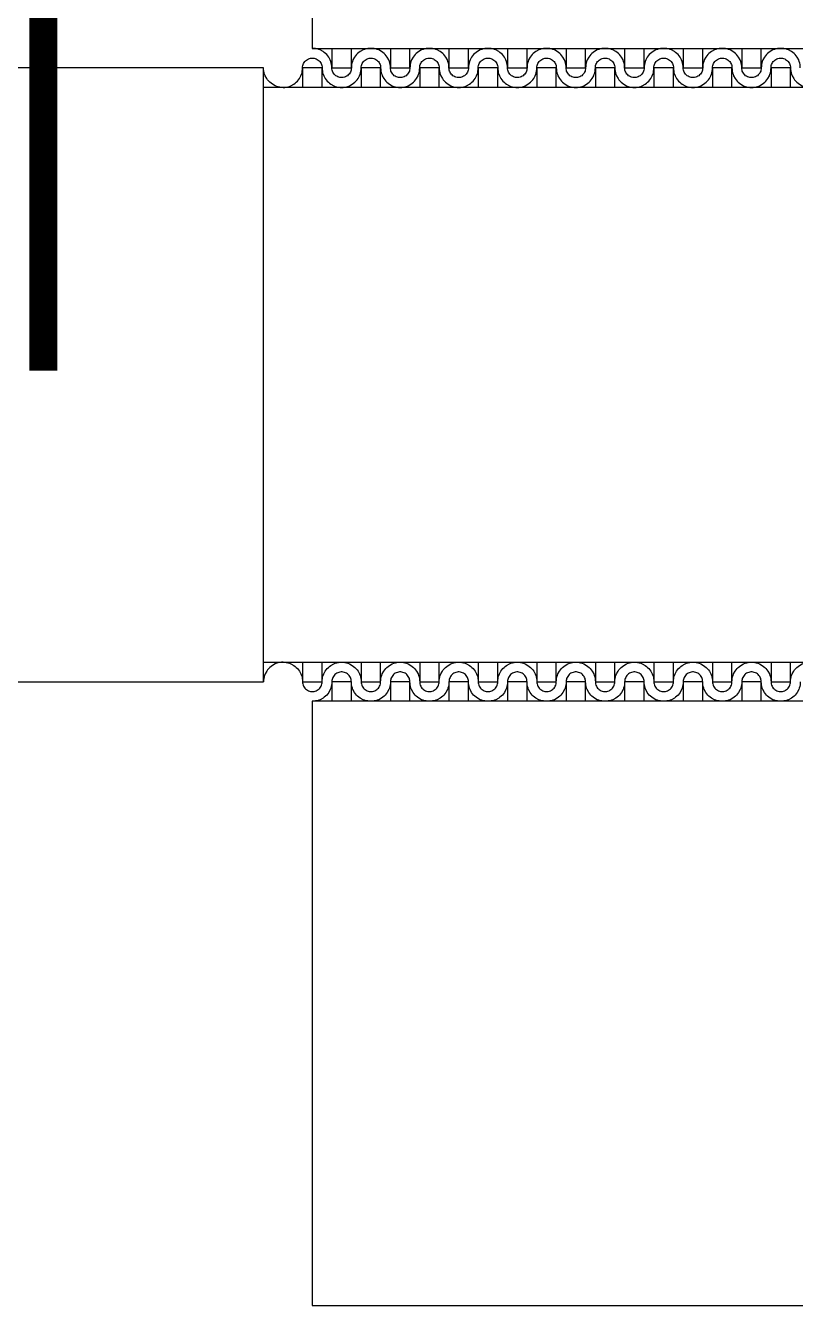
# Model space of a CAD drawing. Extents: x 190.8 to 267.1, y 124 to 174.8.
# Drawn here: x 236.391 to 239.152, y 150.446 to 155.032 of the extents above; entities that cross this region are included whole.
import ezdxf

# ---------------------------------------------------------------- set-up
doc = ezdxf.new("R2010")
doc.units = 0
doc.header["$MEASUREMENT"] = 0

msp = doc.modelspace()

# ---------------------------------------------------------------- linework, layer by layer
at = {"const_width": 0.1}
msp.add_lwpolyline([(236.4546, 153.7957), (236.4546, 157.2425), (253.5887, 157.2425), (255.4476, 154.2757), (256.8946, 154.2757)], dxfattribs=at)
for points in [[(237.4196, 152.6106), (237.4196, 150.4456), (252.4196, 150.4456), (253.8409, 151.8479), (253.8409, 155.7133), (252.4196, 157.1156), (237.4196, 157.1156), (237.4196, 154.9506), (240.1846, 154.9506), (240.1846, 152.6106)], [(235.7446, 152.6806), (237.2446, 152.6806), (237.2446, 154.8806), (235.7446, 154.8806)]]:
    msp.add_lwpolyline(points, close=True)
for points in [[(237.4896, 154.8806), (237.4894, 154.8863), (237.4886, 154.8921), (237.4876, 154.8978), (237.4859, 154.9033), (237.4839, 154.9088), (237.4784, 154.9188), (237.4749, 154.9236), (237.4711, 154.9281), (237.4671, 154.9321), (237.4626, 154.9358), (237.4579, 154.9393), (237.4479, 154.9448), (237.4424, 154.9468), (237.4369, 154.9486), (237.4311, 154.9496), (237.4254, 154.9503), (237.4196, 154.9506)], [(237.4896, 154.9506), (237.4896, 154.8806), (237.5596, 154.8806), (237.5596, 154.9506)], [(237.6296, 154.9506), (237.6239, 154.9503), (237.6181, 154.9496), (237.6124, 154.9486), (237.6069, 154.9468), (237.6014, 154.9448), (237.5914, 154.9393), (237.5866, 154.9358), (237.5821, 154.9321), (237.5781, 154.9281), (237.5744, 154.9236), (237.5709, 154.9188), (237.5654, 154.9088), (237.5634, 154.9033), (237.5616, 154.8978), (237.5606, 154.8921), (237.5599, 154.8863), (237.5596, 154.8806)], [(237.6996, 154.8806), (237.6994, 154.8863), (237.6986, 154.8921), (237.6976, 154.8978), (237.6959, 154.9033), (237.6939, 154.9088), (237.6884, 154.9188), (237.6849, 154.9236), (237.6811, 154.9281), (237.6771, 154.9321), (237.6726, 154.9358), (237.6679, 154.9393), (237.6579, 154.9448), (237.6524, 154.9468), (237.6469, 154.9486), (237.6411, 154.9496), (237.6354, 154.9503), (237.6296, 154.9506)], [(237.6996, 154.9506), (237.6996, 154.8806), (237.7696, 154.8806), (237.7696, 154.9506)], [(237.8396, 154.9506), (237.8339, 154.9503), (237.8281, 154.9496), (237.8224, 154.9486), (237.8169, 154.9468), (237.8114, 154.9448), (237.8014, 154.9393), (237.7966, 154.9358), (237.7921, 154.9321), (237.7881, 154.9281), (237.7844, 154.9236), (237.7809, 154.9188), (237.7754, 154.9088), (237.7734, 154.9033), (237.7716, 154.8978), (237.7706, 154.8921), (237.7699, 154.8863), (237.7696, 154.8806)], [(237.9096, 154.8806), (237.9094, 154.8863), (237.9086, 154.8921), (237.9076, 154.8978), (237.9059, 154.9033), (237.9039, 154.9088), (237.8984, 154.9188), (237.8949, 154.9236), (237.8911, 154.9281), (237.8871, 154.9321), (237.8826, 154.9358), (237.8779, 154.9393), (237.8679, 154.9448), (237.8624, 154.9468), (237.8569, 154.9486), (237.8511, 154.9496), (237.8454, 154.9503), (237.8396, 154.9506)], [(237.9096, 154.9506), (237.9096, 154.8806), (237.9796, 154.8806), (237.9796, 154.9506)], [(238.0496, 154.9506), (238.0439, 154.9503), (238.0381, 154.9496), (238.0324, 154.9486), (238.0269, 154.9468), (238.0214, 154.9448), (238.0114, 154.9393), (238.0066, 154.9358), (238.0021, 154.9321), (237.9981, 154.9281), (237.9944, 154.9236), (237.9909, 154.9188), (237.9854, 154.9088), (237.9834, 154.9033), (237.9816, 154.8978), (237.9806, 154.8921), (237.9799, 154.8863), (237.9796, 154.8806)], [(238.1196, 154.8806), (238.1194, 154.8863), (238.1186, 154.8921), (238.1176, 154.8978), (238.1159, 154.9033), (238.1139, 154.9088), (238.1084, 154.9188), (238.1049, 154.9236), (238.1011, 154.9281), (238.0971, 154.9321), (238.0926, 154.9358), (238.0879, 154.9393), (238.0779, 154.9448), (238.0724, 154.9468), (238.0669, 154.9486), (238.0611, 154.9496), (238.0554, 154.9503), (238.0496, 154.9506)], [(238.1196, 154.9506), (238.1196, 154.8806), (238.1896, 154.8806), (238.1896, 154.9506)], [(238.2596, 154.9506), (238.2539, 154.9503), (238.2481, 154.9496), (238.2424, 154.9486), (238.2369, 154.9468), (238.2314, 154.9448), (238.2214, 154.9393), (238.2166, 154.9358), (238.2121, 154.9321), (238.2081, 154.9281), (238.2044, 154.9236), (238.2009, 154.9188), (238.1954, 154.9088), (238.1934, 154.9033), (238.1916, 154.8978), (238.1906, 154.8921), (238.1899, 154.8863), (238.1896, 154.8806)], [(238.3296, 154.8806), (238.3294, 154.8863), (238.3286, 154.8921), (238.3276, 154.8978), (238.3259, 154.9033), (238.3239, 154.9088), (238.3184, 154.9188), (238.3149, 154.9236), (238.3111, 154.9281), (238.3071, 154.9321), (238.3026, 154.9358), (238.2979, 154.9393), (238.2879, 154.9448), (238.2824, 154.9468), (238.2769, 154.9486), (238.2711, 154.9496), (238.2654, 154.9503), (238.2596, 154.9506)], [(238.3296, 154.9506), (238.3296, 154.8806), (238.3996, 154.8806), (238.3996, 154.9506)], [(238.4696, 154.9506), (238.4639, 154.9503), (238.4581, 154.9496), (238.4524, 154.9486), (238.4469, 154.9468), (238.4414, 154.9448), (238.4314, 154.9393), (238.4266, 154.9358), (238.4221, 154.9321), (238.4181, 154.9281), (238.4144, 154.9236), (238.4109, 154.9188), (238.4054, 154.9088), (238.4034, 154.9033), (238.4016, 154.8978), (238.4006, 154.8921), (238.3999, 154.8863), (238.3996, 154.8806)], [(238.5396, 154.8806), (238.5394, 154.8863), (238.5386, 154.8921), (238.5376, 154.8978), (238.5359, 154.9033), (238.5339, 154.9088), (238.5284, 154.9188), (238.5249, 154.9236), (238.5211, 154.9281), (238.5171, 154.9321), (238.5126, 154.9358), (238.5079, 154.9393), (238.4979, 154.9448), (238.4924, 154.9468), (238.4869, 154.9486), (238.4811, 154.9496), (238.4754, 154.9503), (238.4696, 154.9506)], [(238.5396, 154.9506), (238.5396, 154.8806), (238.6096, 154.8806), (238.6096, 154.9506)], [(238.6796, 154.9506), (238.6739, 154.9503), (238.6681, 154.9496), (238.6624, 154.9486), (238.6569, 154.9468), (238.6514, 154.9448), (238.6414, 154.9393), (238.6366, 154.9358), (238.6321, 154.9321), (238.6281, 154.9281), (238.6244, 154.9236), (238.6209, 154.9188), (238.6154, 154.9088), (238.6134, 154.9033), (238.6116, 154.8978), (238.6106, 154.8921), (238.6099, 154.8863), (238.6096, 154.8806)], [(238.7496, 154.8806), (238.7494, 154.8863), (238.7486, 154.8921), (238.7476, 154.8978), (238.7459, 154.9033), (238.7439, 154.9088), (238.7384, 154.9188), (238.7349, 154.9236), (238.7311, 154.9281), (238.7271, 154.9321), (238.7226, 154.9358), (238.7179, 154.9393), (238.7079, 154.9448), (238.7024, 154.9468), (238.6969, 154.9486), (238.6911, 154.9496), (238.6854, 154.9503), (238.6796, 154.9506)], [(238.7496, 154.9506), (238.7496, 154.8806), (238.8196, 154.8806), (238.8196, 154.9506)], [(238.8896, 154.9506), (238.8839, 154.9503), (238.8781, 154.9496), (238.8724, 154.9486), (238.8669, 154.9468), (238.8614, 154.9448), (238.8514, 154.9393), (238.8466, 154.9358), (238.8421, 154.9321), (238.8381, 154.9281), (238.8344, 154.9236), (238.8309, 154.9188), (238.8254, 154.9088), (238.8234, 154.9033), (238.8216, 154.8978), (238.8206, 154.8921), (238.8199, 154.8863), (238.8196, 154.8806)], [(238.9596, 154.8806), (238.9594, 154.8863), (238.9586, 154.8921), (238.9576, 154.8978), (238.9559, 154.9033), (238.9539, 154.9088), (238.9484, 154.9188), (238.9449, 154.9236), (238.9411, 154.9281), (238.9371, 154.9321), (238.9326, 154.9358), (238.9279, 154.9393), (238.9179, 154.9448), (238.9124, 154.9468), (238.9069, 154.9486), (238.9011, 154.9496), (238.8954, 154.9503), (238.8896, 154.9506)], [(238.9596, 154.9506), (238.9596, 154.8806), (239.0296, 154.8806), (239.0296, 154.9506)], [(239.0996, 154.9506), (239.0939, 154.9503), (239.0881, 154.9496), (239.0824, 154.9486), (239.0769, 154.9468), (239.0714, 154.9448), (239.0614, 154.9393), (239.0566, 154.9358), (239.0521, 154.9321), (239.0481, 154.9281), (239.0444, 154.9236), (239.0409, 154.9188), (239.0354, 154.9088), (239.0334, 154.9033), (239.0316, 154.8978), (239.0306, 154.8921), (239.0299, 154.8863), (239.0296, 154.8806)], [(239.1696, 154.8806), (239.1694, 154.8863), (239.1686, 154.8921), (239.1676, 154.8978), (239.1659, 154.9033), (239.1639, 154.9088), (239.1584, 154.9188), (239.1549, 154.9236), (239.1511, 154.9281), (239.1471, 154.9321), (239.1426, 154.9358), (239.1379, 154.9393), (239.1279, 154.9448), (239.1224, 154.9468), (239.1169, 154.9486), (239.1111, 154.9496), (239.1054, 154.9503), (239.0996, 154.9506)], [(237.3846, 154.8806), (237.3849, 154.8846), (237.3856, 154.8886), (237.3866, 154.8926), (237.3884, 154.8963), (237.3904, 154.8998), (237.3929, 154.9031), (237.3956, 154.9061), (237.3986, 154.9086), (237.4021, 154.9108), (237.4059, 154.9128), (237.4096, 154.9141), (237.4136, 154.9151), (237.4176, 154.9156), (237.4216, 154.9156), (237.4256, 154.9151), (237.4296, 154.9141), (237.4336, 154.9128), (237.4371, 154.9108), (237.4406, 154.9086), (237.4436, 154.9061), (237.4464, 154.9031), (237.4489, 154.8998), (237.4509, 154.8963), (237.4526, 154.8926), (237.4536, 154.8886), (237.4544, 154.8846), (237.4546, 154.8806)], [(237.5946, 154.8806), (237.5949, 154.8846), (237.5956, 154.8886), (237.5966, 154.8926), (237.5984, 154.8963), (237.6004, 154.8998), (237.6029, 154.9031), (237.6056, 154.9061), (237.6086, 154.9086), (237.6121, 154.9108), (237.6159, 154.9128), (237.6196, 154.9141), (237.6236, 154.9151), (237.6276, 154.9156), (237.6316, 154.9156), (237.6356, 154.9151), (237.6396, 154.9141), (237.6436, 154.9128), (237.6471, 154.9108), (237.6506, 154.9086), (237.6536, 154.9061), (237.6564, 154.9031), (237.6589, 154.8998), (237.6609, 154.8963), (237.6626, 154.8926), (237.6636, 154.8886), (237.6644, 154.8846), (237.6646, 154.8806)], [(237.8046, 154.8806), (237.8049, 154.8846), (237.8056, 154.8886), (237.8066, 154.8926), (237.8084, 154.8963), (237.8104, 154.8998), (237.8129, 154.9031), (237.8156, 154.9061), (237.8186, 154.9086), (237.8221, 154.9108), (237.8259, 154.9128), (237.8296, 154.9141), (237.8336, 154.9151), (237.8376, 154.9156), (237.8416, 154.9156), (237.8456, 154.9151), (237.8496, 154.9141), (237.8536, 154.9128), (237.8571, 154.9108), (237.8606, 154.9086), (237.8636, 154.9061), (237.8664, 154.9031), (237.8689, 154.8998), (237.8709, 154.8963), (237.8726, 154.8926), (237.8736, 154.8886), (237.8744, 154.8846), (237.8746, 154.8806)], [(238.0146, 154.8806), (238.0149, 154.8846), (238.0156, 154.8886), (238.0166, 154.8926), (238.0184, 154.8963), (238.0204, 154.8998), (238.0229, 154.9031), (238.0256, 154.9061), (238.0286, 154.9086), (238.0321, 154.9108), (238.0359, 154.9128), (238.0396, 154.9141), (238.0436, 154.9151), (238.0476, 154.9156), (238.0516, 154.9156), (238.0556, 154.9151), (238.0596, 154.9141), (238.0636, 154.9128), (238.0671, 154.9108), (238.0706, 154.9086), (238.0736, 154.9061), (238.0764, 154.9031), (238.0789, 154.8998), (238.0809, 154.8963), (238.0826, 154.8926), (238.0836, 154.8886), (238.0844, 154.8846), (238.0846, 154.8806)], [(238.2246, 154.8806), (238.2249, 154.8846), (238.2256, 154.8886), (238.2266, 154.8926), (238.2284, 154.8963), (238.2304, 154.8998), (238.2329, 154.9031), (238.2356, 154.9061), (238.2386, 154.9086), (238.2421, 154.9108), (238.2459, 154.9128), (238.2496, 154.9141), (238.2536, 154.9151), (238.2576, 154.9156), (238.2616, 154.9156), (238.2656, 154.9151), (238.2696, 154.9141), (238.2736, 154.9128), (238.2771, 154.9108), (238.2806, 154.9086), (238.2836, 154.9061), (238.2864, 154.9031), (238.2889, 154.8998), (238.2909, 154.8963), (238.2926, 154.8926), (238.2936, 154.8886), (238.2944, 154.8846), (238.2946, 154.8806)], [(238.4346, 154.8806), (238.4349, 154.8846), (238.4356, 154.8886), (238.4366, 154.8926), (238.4384, 154.8963), (238.4404, 154.8998), (238.4429, 154.9031), (238.4456, 154.9061), (238.4486, 154.9086), (238.4521, 154.9108), (238.4559, 154.9128), (238.4596, 154.9141), (238.4636, 154.9151), (238.4676, 154.9156), (238.4716, 154.9156), (238.4756, 154.9151), (238.4796, 154.9141), (238.4836, 154.9128), (238.4871, 154.9108), (238.4906, 154.9086), (238.4936, 154.9061), (238.4964, 154.9031), (238.4989, 154.8998), (238.5009, 154.8963), (238.5026, 154.8926), (238.5036, 154.8886), (238.5044, 154.8846), (238.5046, 154.8806)], [(238.6446, 154.8806), (238.6449, 154.8846), (238.6456, 154.8886), (238.6466, 154.8926), (238.6484, 154.8963), (238.6504, 154.8998), (238.6529, 154.9031), (238.6556, 154.9061), (238.6586, 154.9086), (238.6621, 154.9108), (238.6659, 154.9128), (238.6696, 154.9141), (238.6736, 154.9151), (238.6776, 154.9156), (238.6816, 154.9156), (238.6856, 154.9151), (238.6896, 154.9141), (238.6936, 154.9128), (238.6971, 154.9108), (238.7006, 154.9086), (238.7036, 154.9061), (238.7064, 154.9031), (238.7089, 154.8998), (238.7109, 154.8963), (238.7126, 154.8926), (238.7136, 154.8886), (238.7144, 154.8846), (238.7146, 154.8806)], [(238.8546, 154.8806), (238.8549, 154.8846), (238.8556, 154.8886), (238.8566, 154.8926), (238.8584, 154.8963), (238.8604, 154.8998), (238.8629, 154.9031), (238.8656, 154.9061), (238.8686, 154.9086), (238.8721, 154.9108), (238.8759, 154.9128), (238.8796, 154.9141), (238.8836, 154.9151), (238.8876, 154.9156), (238.8916, 154.9156), (238.8956, 154.9151), (238.8996, 154.9141), (238.9036, 154.9128), (238.9071, 154.9108), (238.9106, 154.9086), (238.9136, 154.9061), (238.9164, 154.9031), (238.9189, 154.8998), (238.9209, 154.8963), (238.9226, 154.8926), (238.9236, 154.8886), (238.9244, 154.8846), (238.9246, 154.8806)], [(239.0646, 154.8806), (239.0649, 154.8846), (239.0656, 154.8886), (239.0666, 154.8926), (239.0684, 154.8963), (239.0704, 154.8998), (239.0729, 154.9031), (239.0756, 154.9061), (239.0786, 154.9086), (239.0821, 154.9108), (239.0859, 154.9128), (239.0896, 154.9141), (239.0936, 154.9151), (239.0976, 154.9156), (239.1016, 154.9156), (239.1056, 154.9151), (239.1096, 154.9141), (239.1136, 154.9128), (239.1171, 154.9108), (239.1206, 154.9086), (239.1236, 154.9061), (239.1264, 154.9031), (239.1289, 154.8998), (239.1309, 154.8963), (239.1326, 154.8926), (239.1336, 154.8886), (239.1344, 154.8846), (239.1346, 154.8806)], [(237.3146, 154.8106), (237.3089, 154.8108), (237.3031, 154.8116), (237.2974, 154.8126), (237.2919, 154.8143), (237.2864, 154.8163), (237.2764, 154.8218), (237.2716, 154.8253), (237.2671, 154.8291), (237.2631, 154.8331), (237.2594, 154.8376), (237.2559, 154.8423), (237.2504, 154.8523), (237.2484, 154.8578), (237.2466, 154.8633), (237.2456, 154.8691), (237.2449, 154.8748), (237.2446, 154.8806)], [(237.3146, 154.8106), (237.3204, 154.8108), (237.3261, 154.8116), (237.3319, 154.8126), (237.3374, 154.8143), (237.3429, 154.8163), (237.3529, 154.8218), (237.3576, 154.8253), (237.3621, 154.8291), (237.3661, 154.8331), (237.3699, 154.8376), (237.3734, 154.8423), (237.3789, 154.8523), (237.3809, 154.8578), (237.3826, 154.8633), (237.3836, 154.8691), (237.3844, 154.8748), (237.3846, 154.8806)], [(237.4546, 154.8106), (237.4546, 154.8806), (237.3846, 154.8806), (237.3846, 154.8106)], [(237.4546, 154.8806), (237.4549, 154.8748), (237.4556, 154.8691), (237.4566, 154.8633), (237.4584, 154.8578), (237.4604, 154.8523), (237.4659, 154.8423), (237.4694, 154.8376), (237.4731, 154.8331), (237.4771, 154.8291), (237.4816, 154.8253), (237.4864, 154.8218), (237.4964, 154.8163), (237.5019, 154.8143), (237.5074, 154.8126), (237.5131, 154.8116), (237.5189, 154.8108), (237.5246, 154.8106)], [(237.5596, 154.8806), (237.5594, 154.8766), (237.5586, 154.8726), (237.5576, 154.8686), (237.5559, 154.8648), (237.5539, 154.8613), (237.5514, 154.8581), (237.5486, 154.8551), (237.5456, 154.8526), (237.5421, 154.8503), (237.5384, 154.8483), (237.5346, 154.8471), (237.5306, 154.8461), (237.5266, 154.8456), (237.5226, 154.8456), (237.5186, 154.8461), (237.5146, 154.8471), (237.5106, 154.8483), (237.5071, 154.8503), (237.5036, 154.8526), (237.5006, 154.8551), (237.4979, 154.8581), (237.4954, 154.8613), (237.4934, 154.8648), (237.4916, 154.8686), (237.4906, 154.8726), (237.4899, 154.8766), (237.4896, 154.8806)], [(237.5246, 154.8106), (237.5304, 154.8108), (237.5361, 154.8116), (237.5419, 154.8126), (237.5474, 154.8143), (237.5529, 154.8163), (237.5629, 154.8218), (237.5676, 154.8253), (237.5721, 154.8291), (237.5761, 154.8331), (237.5799, 154.8376), (237.5834, 154.8423), (237.5889, 154.8523), (237.5909, 154.8578), (237.5926, 154.8633), (237.5936, 154.8691), (237.5944, 154.8748), (237.5946, 154.8806)], [(237.6646, 154.8106), (237.6646, 154.8806), (237.5946, 154.8806), (237.5946, 154.8106)], [(237.6646, 154.8806), (237.6649, 154.8748), (237.6656, 154.8691), (237.6666, 154.8633), (237.6684, 154.8578), (237.6704, 154.8523), (237.6759, 154.8423), (237.6794, 154.8376), (237.6831, 154.8331), (237.6871, 154.8291), (237.6916, 154.8253), (237.6964, 154.8218), (237.7064, 154.8163), (237.7119, 154.8143), (237.7174, 154.8126), (237.7231, 154.8116), (237.7289, 154.8108), (237.7346, 154.8106)], [(237.7696, 154.8806), (237.7694, 154.8766), (237.7686, 154.8726), (237.7676, 154.8686), (237.7659, 154.8648), (237.7639, 154.8613), (237.7614, 154.8581), (237.7586, 154.8551), (237.7556, 154.8526), (237.7521, 154.8503), (237.7484, 154.8483), (237.7446, 154.8471), (237.7406, 154.8461), (237.7366, 154.8456), (237.7326, 154.8456), (237.7286, 154.8461), (237.7246, 154.8471), (237.7206, 154.8483), (237.7171, 154.8503), (237.7136, 154.8526), (237.7106, 154.8551), (237.7079, 154.8581), (237.7054, 154.8613), (237.7034, 154.8648), (237.7016, 154.8686), (237.7006, 154.8726), (237.6999, 154.8766), (237.6996, 154.8806)], [(237.7346, 154.8106), (237.7404, 154.8108), (237.7461, 154.8116), (237.7519, 154.8126), (237.7574, 154.8143), (237.7629, 154.8163), (237.7729, 154.8218), (237.7776, 154.8253), (237.7821, 154.8291), (237.7861, 154.8331), (237.7899, 154.8376), (237.7934, 154.8423), (237.7989, 154.8523), (237.8009, 154.8578), (237.8026, 154.8633), (237.8036, 154.8691), (237.8044, 154.8748), (237.8046, 154.8806)], [(237.8746, 154.8106), (237.8746, 154.8806), (237.8046, 154.8806), (237.8046, 154.8106)], [(237.8746, 154.8806), (237.8749, 154.8748), (237.8756, 154.8691), (237.8766, 154.8633), (237.8784, 154.8578), (237.8804, 154.8523), (237.8859, 154.8423), (237.8894, 154.8376), (237.8931, 154.8331), (237.8971, 154.8291), (237.9016, 154.8253), (237.9064, 154.8218), (237.9164, 154.8163), (237.9219, 154.8143), (237.9274, 154.8126), (237.9331, 154.8116), (237.9389, 154.8108), (237.9446, 154.8106)], [(237.9796, 154.8806), (237.9794, 154.8766), (237.9786, 154.8726), (237.9776, 154.8686), (237.9759, 154.8648), (237.9739, 154.8613), (237.9714, 154.8581), (237.9686, 154.8551), (237.9656, 154.8526), (237.9621, 154.8503), (237.9584, 154.8483), (237.9546, 154.8471), (237.9506, 154.8461), (237.9466, 154.8456), (237.9426, 154.8456), (237.9386, 154.8461), (237.9346, 154.8471), (237.9306, 154.8483), (237.9271, 154.8503), (237.9236, 154.8526), (237.9206, 154.8551), (237.9179, 154.8581), (237.9154, 154.8613), (237.9134, 154.8648), (237.9116, 154.8686), (237.9106, 154.8726), (237.9099, 154.8766), (237.9096, 154.8806)], [(237.9446, 154.8106), (237.9504, 154.8108), (237.9561, 154.8116), (237.9619, 154.8126), (237.9674, 154.8143), (237.9729, 154.8163), (237.9829, 154.8218), (237.9876, 154.8253), (237.9921, 154.8291), (237.9961, 154.8331), (237.9999, 154.8376), (238.0034, 154.8423), (238.0089, 154.8523), (238.0109, 154.8578), (238.0126, 154.8633), (238.0136, 154.8691), (238.0144, 154.8748), (238.0146, 154.8806)], [(238.0846, 154.8106), (238.0846, 154.8806), (238.0146, 154.8806), (238.0146, 154.8106)], [(238.0846, 154.8806), (238.0849, 154.8748), (238.0856, 154.8691), (238.0866, 154.8633), (238.0884, 154.8578), (238.0904, 154.8523), (238.0959, 154.8423), (238.0994, 154.8376), (238.1031, 154.8331), (238.1071, 154.8291), (238.1116, 154.8253), (238.1164, 154.8218), (238.1264, 154.8163), (238.1319, 154.8143), (238.1374, 154.8126), (238.1431, 154.8116), (238.1489, 154.8108), (238.1546, 154.8106)], [(238.1896, 154.8806), (238.1894, 154.8766), (238.1886, 154.8726), (238.1876, 154.8686), (238.1859, 154.8648), (238.1839, 154.8613), (238.1814, 154.8581), (238.1786, 154.8551), (238.1756, 154.8526), (238.1721, 154.8503), (238.1684, 154.8483), (238.1646, 154.8471), (238.1606, 154.8461), (238.1566, 154.8456), (238.1526, 154.8456), (238.1486, 154.8461), (238.1446, 154.8471), (238.1406, 154.8483), (238.1371, 154.8503), (238.1336, 154.8526), (238.1306, 154.8551), (238.1279, 154.8581), (238.1254, 154.8613), (238.1234, 154.8648), (238.1216, 154.8686), (238.1206, 154.8726), (238.1199, 154.8766), (238.1196, 154.8806)], [(238.1546, 154.8106), (238.1604, 154.8108), (238.1661, 154.8116), (238.1719, 154.8126), (238.1774, 154.8143), (238.1829, 154.8163), (238.1929, 154.8218), (238.1976, 154.8253), (238.2021, 154.8291), (238.2061, 154.8331), (238.2099, 154.8376), (238.2134, 154.8423), (238.2189, 154.8523), (238.2209, 154.8578), (238.2226, 154.8633), (238.2236, 154.8691), (238.2244, 154.8748), (238.2246, 154.8806)], [(238.2946, 154.8106), (238.2946, 154.8806), (238.2246, 154.8806), (238.2246, 154.8106)], [(238.2946, 154.8806), (238.2949, 154.8748), (238.2956, 154.8691), (238.2966, 154.8633), (238.2984, 154.8578), (238.3004, 154.8523), (238.3059, 154.8423), (238.3094, 154.8376), (238.3131, 154.8331), (238.3171, 154.8291), (238.3216, 154.8253), (238.3264, 154.8218), (238.3364, 154.8163), (238.3419, 154.8143), (238.3474, 154.8126), (238.3531, 154.8116), (238.3589, 154.8108), (238.3646, 154.8106)], [(238.3996, 154.8806), (238.3994, 154.8766), (238.3986, 154.8726), (238.3976, 154.8686), (238.3959, 154.8648), (238.3939, 154.8613), (238.3914, 154.8581), (238.3886, 154.8551), (238.3856, 154.8526), (238.3821, 154.8503), (238.3784, 154.8483), (238.3746, 154.8471), (238.3706, 154.8461), (238.3666, 154.8456), (238.3626, 154.8456), (238.3586, 154.8461), (238.3546, 154.8471), (238.3506, 154.8483), (238.3471, 154.8503), (238.3436, 154.8526), (238.3406, 154.8551), (238.3379, 154.8581), (238.3354, 154.8613), (238.3334, 154.8648), (238.3316, 154.8686), (238.3306, 154.8726), (238.3299, 154.8766), (238.3296, 154.8806)], [(238.3646, 154.8106), (238.3704, 154.8108), (238.3761, 154.8116), (238.3819, 154.8126), (238.3874, 154.8143), (238.3929, 154.8163), (238.4029, 154.8218), (238.4076, 154.8253), (238.4121, 154.8291), (238.4161, 154.8331), (238.4199, 154.8376), (238.4234, 154.8423), (238.4289, 154.8523), (238.4309, 154.8578), (238.4326, 154.8633), (238.4336, 154.8691), (238.4344, 154.8748), (238.4346, 154.8806)], [(238.5046, 154.8106), (238.5046, 154.8806), (238.4346, 154.8806), (238.4346, 154.8106)], [(238.5046, 154.8806), (238.5049, 154.8748), (238.5056, 154.8691), (238.5066, 154.8633), (238.5084, 154.8578), (238.5104, 154.8523), (238.5159, 154.8423), (238.5194, 154.8376), (238.5231, 154.8331), (238.5271, 154.8291), (238.5316, 154.8253), (238.5364, 154.8218), (238.5464, 154.8163), (238.5519, 154.8143), (238.5574, 154.8126), (238.5631, 154.8116), (238.5689, 154.8108), (238.5746, 154.8106)], [(238.6096, 154.8806), (238.6094, 154.8766), (238.6086, 154.8726), (238.6076, 154.8686), (238.6059, 154.8648), (238.6039, 154.8613), (238.6014, 154.8581), (238.5986, 154.8551), (238.5956, 154.8526), (238.5921, 154.8503), (238.5884, 154.8483), (238.5846, 154.8471), (238.5806, 154.8461), (238.5766, 154.8456), (238.5726, 154.8456), (238.5686, 154.8461), (238.5646, 154.8471), (238.5606, 154.8483), (238.5571, 154.8503), (238.5536, 154.8526), (238.5506, 154.8551), (238.5479, 154.8581), (238.5454, 154.8613), (238.5434, 154.8648), (238.5416, 154.8686), (238.5406, 154.8726), (238.5399, 154.8766), (238.5396, 154.8806)], [(238.5746, 154.8106), (238.5804, 154.8108), (238.5861, 154.8116), (238.5919, 154.8126), (238.5974, 154.8143), (238.6029, 154.8163), (238.6129, 154.8218), (238.6176, 154.8253), (238.6221, 154.8291), (238.6261, 154.8331), (238.6299, 154.8376), (238.6334, 154.8423), (238.6389, 154.8523), (238.6409, 154.8578), (238.6426, 154.8633), (238.6436, 154.8691), (238.6444, 154.8748), (238.6446, 154.8806)], [(238.7146, 154.8106), (238.7146, 154.8806), (238.6446, 154.8806), (238.6446, 154.8106)], [(238.7146, 154.8806), (238.7149, 154.8748), (238.7156, 154.8691), (238.7166, 154.8633), (238.7184, 154.8578), (238.7204, 154.8523), (238.7259, 154.8423), (238.7294, 154.8376), (238.7331, 154.8331), (238.7371, 154.8291), (238.7416, 154.8253), (238.7464, 154.8218), (238.7564, 154.8163), (238.7619, 154.8143), (238.7674, 154.8126), (238.7731, 154.8116), (238.7789, 154.8108), (238.7846, 154.8106)], [(238.8196, 154.8806), (238.8194, 154.8766), (238.8186, 154.8726), (238.8176, 154.8686), (238.8159, 154.8648), (238.8139, 154.8613), (238.8114, 154.8581), (238.8086, 154.8551), (238.8056, 154.8526), (238.8021, 154.8503), (238.7984, 154.8483), (238.7946, 154.8471), (238.7906, 154.8461), (238.7866, 154.8456), (238.7826, 154.8456), (238.7786, 154.8461), (238.7746, 154.8471), (238.7706, 154.8483), (238.7671, 154.8503), (238.7636, 154.8526), (238.7606, 154.8551), (238.7579, 154.8581), (238.7554, 154.8613), (238.7534, 154.8648), (238.7516, 154.8686), (238.7506, 154.8726), (238.7499, 154.8766), (238.7496, 154.8806)], [(238.7846, 154.8106), (238.7904, 154.8108), (238.7961, 154.8116), (238.8019, 154.8126), (238.8074, 154.8143), (238.8129, 154.8163), (238.8229, 154.8218), (238.8276, 154.8253), (238.8321, 154.8291), (238.8361, 154.8331), (238.8399, 154.8376), (238.8434, 154.8423), (238.8489, 154.8523), (238.8509, 154.8578), (238.8526, 154.8633), (238.8536, 154.8691), (238.8544, 154.8748), (238.8546, 154.8806)], [(238.9246, 154.8106), (238.9246, 154.8806), (238.8546, 154.8806), (238.8546, 154.8106)], [(238.9246, 154.8806), (238.9249, 154.8748), (238.9256, 154.8691), (238.9266, 154.8633), (238.9284, 154.8578), (238.9304, 154.8523), (238.9359, 154.8423), (238.9394, 154.8376), (238.9431, 154.8331), (238.9471, 154.8291), (238.9516, 154.8253), (238.9564, 154.8218), (238.9664, 154.8163), (238.9719, 154.8143), (238.9774, 154.8126), (238.9831, 154.8116), (238.9889, 154.8108), (238.9946, 154.8106)], [(239.0296, 154.8806), (239.0294, 154.8766), (239.0286, 154.8726), (239.0276, 154.8686), (239.0259, 154.8648), (239.0239, 154.8613), (239.0214, 154.8581), (239.0186, 154.8551), (239.0156, 154.8526), (239.0121, 154.8503), (239.0084, 154.8483), (239.0046, 154.8471), (239.0006, 154.8461), (238.9966, 154.8456), (238.9926, 154.8456), (238.9886, 154.8461), (238.9846, 154.8471), (238.9806, 154.8483), (238.9771, 154.8503), (238.9736, 154.8526), (238.9706, 154.8551), (238.9679, 154.8581), (238.9654, 154.8613), (238.9634, 154.8648), (238.9616, 154.8686), (238.9606, 154.8726), (238.9599, 154.8766), (238.9596, 154.8806)], [(238.9946, 154.8106), (239.0004, 154.8108), (239.0061, 154.8116), (239.0119, 154.8126), (239.0174, 154.8143), (239.0229, 154.8163), (239.0329, 154.8218), (239.0376, 154.8253), (239.0421, 154.8291), (239.0461, 154.8331), (239.0499, 154.8376), (239.0534, 154.8423), (239.0589, 154.8523), (239.0609, 154.8578), (239.0626, 154.8633), (239.0636, 154.8691), (239.0644, 154.8748), (239.0646, 154.8806)], [(239.1346, 154.8106), (239.1346, 154.8806), (239.0646, 154.8806), (239.0646, 154.8106)], [(239.1346, 154.8806), (239.1349, 154.8748), (239.1356, 154.8691), (239.1366, 154.8633), (239.1384, 154.8578), (239.1404, 154.8523), (239.1459, 154.8423), (239.1494, 154.8376), (239.1531, 154.8331), (239.1571, 154.8291), (239.1616, 154.8253), (239.1664, 154.8218), (239.1764, 154.8163), (239.1819, 154.8143), (239.1874, 154.8126), (239.1931, 154.8116), (239.1989, 154.8108), (239.2046, 154.8106)], [(237.2446, 152.7506), (240.0446, 152.7506), (240.0446, 154.8106), (237.2446, 154.8106)], [(237.3146, 152.7506), (237.3089, 152.7503), (237.3031, 152.7496), (237.2974, 152.7486), (237.2919, 152.7468), (237.2864, 152.7448), (237.2764, 152.7393), (237.2716, 152.7358), (237.2671, 152.7321), (237.2631, 152.7281), (237.2594, 152.7236), (237.2559, 152.7188), (237.2504, 152.7088), (237.2484, 152.7033), (237.2466, 152.6978), (237.2456, 152.6921), (237.2449, 152.6863), (237.2446, 152.6806)], [(237.3146, 152.7506), (237.3204, 152.7503), (237.3261, 152.7496), (237.3319, 152.7486), (237.3374, 152.7468), (237.3429, 152.7448), (237.3529, 152.7393), (237.3576, 152.7358), (237.3621, 152.7321), (237.3661, 152.7281), (237.3699, 152.7236), (237.3734, 152.7188), (237.3789, 152.7088), (237.3809, 152.7033), (237.3826, 152.6978), (237.3836, 152.6921), (237.3844, 152.6863), (237.3846, 152.6806)], [(237.3846, 152.7506), (237.3846, 152.6806), (237.4546, 152.6806), (237.4546, 152.7506)], [(237.4546, 152.6806), (237.4549, 152.6863), (237.4556, 152.6921), (237.4566, 152.6978), (237.4584, 152.7033), (237.4604, 152.7088), (237.4659, 152.7188), (237.4694, 152.7236), (237.4731, 152.7281), (237.4771, 152.7321), (237.4816, 152.7358), (237.4864, 152.7393), (237.4964, 152.7448), (237.5019, 152.7468), (237.5074, 152.7486), (237.5131, 152.7496), (237.5189, 152.7503), (237.5246, 152.7506)], [(237.5246, 152.7506), (237.5304, 152.7503), (237.5361, 152.7496), (237.5419, 152.7486), (237.5474, 152.7468), (237.5529, 152.7448), (237.5629, 152.7393), (237.5676, 152.7358), (237.5721, 152.7321), (237.5761, 152.7281), (237.5799, 152.7236), (237.5834, 152.7188), (237.5889, 152.7088), (237.5909, 152.7033), (237.5926, 152.6978), (237.5936, 152.6921), (237.5944, 152.6863), (237.5946, 152.6806)], [(237.5946, 152.7506), (237.5946, 152.6806), (237.6646, 152.6806), (237.6646, 152.7506)], [(237.6646, 152.6806), (237.6649, 152.6863), (237.6656, 152.6921), (237.6666, 152.6978), (237.6684, 152.7033), (237.6704, 152.7088), (237.6759, 152.7188), (237.6794, 152.7236), (237.6831, 152.7281), (237.6871, 152.7321), (237.6916, 152.7358), (237.6964, 152.7393), (237.7064, 152.7448), (237.7119, 152.7468), (237.7174, 152.7486), (237.7231, 152.7496), (237.7289, 152.7503), (237.7346, 152.7506)], [(237.7346, 152.7506), (237.7404, 152.7503), (237.7461, 152.7496), (237.7519, 152.7486), (237.7574, 152.7468), (237.7629, 152.7448), (237.7729, 152.7393), (237.7776, 152.7358), (237.7821, 152.7321), (237.7861, 152.7281), (237.7899, 152.7236), (237.7934, 152.7188), (237.7989, 152.7088), (237.8009, 152.7033), (237.8026, 152.6978), (237.8036, 152.6921), (237.8044, 152.6863), (237.8046, 152.6806)], [(237.8046, 152.7506), (237.8046, 152.6806), (237.8746, 152.6806), (237.8746, 152.7506)], [(237.8746, 152.6806), (237.8749, 152.6863), (237.8756, 152.6921), (237.8766, 152.6978), (237.8784, 152.7033), (237.8804, 152.7088), (237.8859, 152.7188), (237.8894, 152.7236), (237.8931, 152.7281), (237.8971, 152.7321), (237.9016, 152.7358), (237.9064, 152.7393), (237.9164, 152.7448), (237.9219, 152.7468), (237.9274, 152.7486), (237.9331, 152.7496), (237.9389, 152.7503), (237.9446, 152.7506)], [(237.9446, 152.7506), (237.9504, 152.7503), (237.9561, 152.7496), (237.9619, 152.7486), (237.9674, 152.7468), (237.9729, 152.7448), (237.9829, 152.7393), (237.9876, 152.7358), (237.9921, 152.7321), (237.9961, 152.7281), (237.9999, 152.7236), (238.0034, 152.7188), (238.0089, 152.7088), (238.0109, 152.7033), (238.0126, 152.6978), (238.0136, 152.6921), (238.0144, 152.6863), (238.0146, 152.6806)], [(238.0146, 152.7506), (238.0146, 152.6806), (238.0846, 152.6806), (238.0846, 152.7506)], [(238.0846, 152.6806), (238.0849, 152.6863), (238.0856, 152.6921), (238.0866, 152.6978), (238.0884, 152.7033), (238.0904, 152.7088), (238.0959, 152.7188), (238.0994, 152.7236), (238.1031, 152.7281), (238.1071, 152.7321), (238.1116, 152.7358), (238.1164, 152.7393), (238.1264, 152.7448), (238.1319, 152.7468), (238.1374, 152.7486), (238.1431, 152.7496), (238.1489, 152.7503), (238.1546, 152.7506)], [(238.1546, 152.7506), (238.1604, 152.7503), (238.1661, 152.7496), (238.1719, 152.7486), (238.1774, 152.7468), (238.1829, 152.7448), (238.1929, 152.7393), (238.1976, 152.7358), (238.2021, 152.7321), (238.2061, 152.7281), (238.2099, 152.7236), (238.2134, 152.7188), (238.2189, 152.7088), (238.2209, 152.7033), (238.2226, 152.6978), (238.2236, 152.6921), (238.2244, 152.6863), (238.2246, 152.6806)], [(238.2246, 152.7506), (238.2246, 152.6806), (238.2946, 152.6806), (238.2946, 152.7506)], [(238.2946, 152.6806), (238.2949, 152.6863), (238.2956, 152.6921), (238.2966, 152.6978), (238.2984, 152.7033), (238.3004, 152.7088), (238.3059, 152.7188), (238.3094, 152.7236), (238.3131, 152.7281), (238.3171, 152.7321), (238.3216, 152.7358), (238.3264, 152.7393), (238.3364, 152.7448), (238.3419, 152.7468), (238.3474, 152.7486), (238.3531, 152.7496), (238.3589, 152.7503), (238.3646, 152.7506)], [(238.3646, 152.7506), (238.3704, 152.7503), (238.3761, 152.7496), (238.3819, 152.7486), (238.3874, 152.7468), (238.3929, 152.7448), (238.4029, 152.7393), (238.4076, 152.7358), (238.4121, 152.7321), (238.4161, 152.7281), (238.4199, 152.7236), (238.4234, 152.7188), (238.4289, 152.7088), (238.4309, 152.7033), (238.4326, 152.6978), (238.4336, 152.6921), (238.4344, 152.6863), (238.4346, 152.6806)], [(238.4346, 152.7506), (238.4346, 152.6806), (238.5046, 152.6806), (238.5046, 152.7506)], [(238.5046, 152.6806), (238.5049, 152.6863), (238.5056, 152.6921), (238.5066, 152.6978), (238.5084, 152.7033), (238.5104, 152.7088), (238.5159, 152.7188), (238.5194, 152.7236), (238.5231, 152.7281), (238.5271, 152.7321), (238.5316, 152.7358), (238.5364, 152.7393), (238.5464, 152.7448), (238.5519, 152.7468), (238.5574, 152.7486), (238.5631, 152.7496), (238.5689, 152.7503), (238.5746, 152.7506)], [(238.5746, 152.7506), (238.5804, 152.7503), (238.5861, 152.7496), (238.5919, 152.7486), (238.5974, 152.7468), (238.6029, 152.7448), (238.6129, 152.7393), (238.6176, 152.7358), (238.6221, 152.7321), (238.6261, 152.7281), (238.6299, 152.7236), (238.6334, 152.7188), (238.6389, 152.7088), (238.6409, 152.7033), (238.6426, 152.6978), (238.6436, 152.6921), (238.6444, 152.6863), (238.6446, 152.6806)], [(238.6446, 152.7506), (238.6446, 152.6806), (238.7146, 152.6806), (238.7146, 152.7506)], [(238.7146, 152.6806), (238.7149, 152.6863), (238.7156, 152.6921), (238.7166, 152.6978), (238.7184, 152.7033), (238.7204, 152.7088), (238.7259, 152.7188), (238.7294, 152.7236), (238.7331, 152.7281), (238.7371, 152.7321), (238.7416, 152.7358), (238.7464, 152.7393), (238.7564, 152.7448), (238.7619, 152.7468), (238.7674, 152.7486), (238.7731, 152.7496), (238.7789, 152.7503), (238.7846, 152.7506)], [(238.7846, 152.7506), (238.7904, 152.7503), (238.7961, 152.7496), (238.8019, 152.7486), (238.8074, 152.7468), (238.8129, 152.7448), (238.8229, 152.7393), (238.8276, 152.7358), (238.8321, 152.7321), (238.8361, 152.7281), (238.8399, 152.7236), (238.8434, 152.7188), (238.8489, 152.7088), (238.8509, 152.7033), (238.8526, 152.6978), (238.8536, 152.6921), (238.8544, 152.6863), (238.8546, 152.6806)], [(238.8546, 152.7506), (238.8546, 152.6806), (238.9246, 152.6806), (238.9246, 152.7506)], [(238.9246, 152.6806), (238.9249, 152.6863), (238.9256, 152.6921), (238.9266, 152.6978), (238.9284, 152.7033), (238.9304, 152.7088), (238.9359, 152.7188), (238.9394, 152.7236), (238.9431, 152.7281), (238.9471, 152.7321), (238.9516, 152.7358), (238.9564, 152.7393), (238.9664, 152.7448), (238.9719, 152.7468), (238.9774, 152.7486), (238.9831, 152.7496), (238.9889, 152.7503), (238.9946, 152.7506)], [(238.9946, 152.7506), (239.0004, 152.7503), (239.0061, 152.7496), (239.0119, 152.7486), (239.0174, 152.7468), (239.0229, 152.7448), (239.0329, 152.7393), (239.0376, 152.7358), (239.0421, 152.7321), (239.0461, 152.7281), (239.0499, 152.7236), (239.0534, 152.7188), (239.0589, 152.7088), (239.0609, 152.7033), (239.0626, 152.6978), (239.0636, 152.6921), (239.0644, 152.6863), (239.0646, 152.6806)], [(239.0646, 152.7506), (239.0646, 152.6806), (239.1346, 152.6806), (239.1346, 152.7506)], [(239.1346, 152.6806), (239.1349, 152.6863), (239.1356, 152.6921), (239.1366, 152.6978), (239.1384, 152.7033), (239.1404, 152.7088), (239.1459, 152.7188), (239.1494, 152.7236), (239.1531, 152.7281), (239.1571, 152.7321), (239.1616, 152.7358), (239.1664, 152.7393), (239.1764, 152.7448), (239.1819, 152.7468), (239.1874, 152.7486), (239.1931, 152.7496), (239.1989, 152.7503), (239.2046, 152.7506)], [(237.5596, 152.6806), (237.5594, 152.6846), (237.5586, 152.6886), (237.5576, 152.6926), (237.5559, 152.6963), (237.5539, 152.6998), (237.5514, 152.7031), (237.5486, 152.7061), (237.5456, 152.7086), (237.5421, 152.7108), (237.5384, 152.7128), (237.5346, 152.7141), (237.5306, 152.7151), (237.5266, 152.7156), (237.5226, 152.7156), (237.5186, 152.7151), (237.5146, 152.7141), (237.5106, 152.7128), (237.5071, 152.7108), (237.5036, 152.7086), (237.5006, 152.7061), (237.4979, 152.7031), (237.4954, 152.6998), (237.4934, 152.6963), (237.4916, 152.6926), (237.4906, 152.6886), (237.4899, 152.6846), (237.4896, 152.6806)], [(237.7696, 152.6806), (237.7694, 152.6846), (237.7686, 152.6886), (237.7676, 152.6926), (237.7659, 152.6963), (237.7639, 152.6998), (237.7614, 152.7031), (237.7586, 152.7061), (237.7556, 152.7086), (237.7521, 152.7108), (237.7484, 152.7128), (237.7446, 152.7141), (237.7406, 152.7151), (237.7366, 152.7156), (237.7326, 152.7156), (237.7286, 152.7151), (237.7246, 152.7141), (237.7206, 152.7128), (237.7171, 152.7108), (237.7136, 152.7086), (237.7106, 152.7061), (237.7079, 152.7031), (237.7054, 152.6998), (237.7034, 152.6963), (237.7016, 152.6926), (237.7006, 152.6886), (237.6999, 152.6846), (237.6996, 152.6806)], [(237.9796, 152.6806), (237.9794, 152.6846), (237.9786, 152.6886), (237.9776, 152.6926), (237.9759, 152.6963), (237.9739, 152.6998), (237.9714, 152.7031), (237.9686, 152.7061), (237.9656, 152.7086), (237.9621, 152.7108), (237.9584, 152.7128), (237.9546, 152.7141), (237.9506, 152.7151), (237.9466, 152.7156), (237.9426, 152.7156), (237.9386, 152.7151), (237.9346, 152.7141), (237.9306, 152.7128), (237.9271, 152.7108), (237.9236, 152.7086), (237.9206, 152.7061), (237.9179, 152.7031), (237.9154, 152.6998), (237.9134, 152.6963), (237.9116, 152.6926), (237.9106, 152.6886), (237.9099, 152.6846), (237.9096, 152.6806)], [(238.1896, 152.6806), (238.1894, 152.6846), (238.1886, 152.6886), (238.1876, 152.6926), (238.1859, 152.6963), (238.1839, 152.6998), (238.1814, 152.7031), (238.1786, 152.7061), (238.1756, 152.7086), (238.1721, 152.7108), (238.1684, 152.7128), (238.1646, 152.7141), (238.1606, 152.7151), (238.1566, 152.7156), (238.1526, 152.7156), (238.1486, 152.7151), (238.1446, 152.7141), (238.1406, 152.7128), (238.1371, 152.7108), (238.1336, 152.7086), (238.1306, 152.7061), (238.1279, 152.7031), (238.1254, 152.6998), (238.1234, 152.6963), (238.1216, 152.6926), (238.1206, 152.6886), (238.1199, 152.6846), (238.1196, 152.6806)], [(238.3996, 152.6806), (238.3994, 152.6846), (238.3986, 152.6886), (238.3976, 152.6926), (238.3959, 152.6963), (238.3939, 152.6998), (238.3914, 152.7031), (238.3886, 152.7061), (238.3856, 152.7086), (238.3821, 152.7108), (238.3784, 152.7128), (238.3746, 152.7141), (238.3706, 152.7151), (238.3666, 152.7156), (238.3626, 152.7156), (238.3586, 152.7151), (238.3546, 152.7141), (238.3506, 152.7128), (238.3471, 152.7108), (238.3436, 152.7086), (238.3406, 152.7061), (238.3379, 152.7031), (238.3354, 152.6998), (238.3334, 152.6963), (238.3316, 152.6926), (238.3306, 152.6886), (238.3299, 152.6846), (238.3296, 152.6806)], [(238.6096, 152.6806), (238.6094, 152.6846), (238.6086, 152.6886), (238.6076, 152.6926), (238.6059, 152.6963), (238.6039, 152.6998), (238.6014, 152.7031), (238.5986, 152.7061), (238.5956, 152.7086), (238.5921, 152.7108), (238.5884, 152.7128), (238.5846, 152.7141), (238.5806, 152.7151), (238.5766, 152.7156), (238.5726, 152.7156), (238.5686, 152.7151), (238.5646, 152.7141), (238.5606, 152.7128), (238.5571, 152.7108), (238.5536, 152.7086), (238.5506, 152.7061), (238.5479, 152.7031), (238.5454, 152.6998), (238.5434, 152.6963), (238.5416, 152.6926), (238.5406, 152.6886), (238.5399, 152.6846), (238.5396, 152.6806)], [(238.8196, 152.6806), (238.8194, 152.6846), (238.8186, 152.6886), (238.8176, 152.6926), (238.8159, 152.6963), (238.8139, 152.6998), (238.8114, 152.7031), (238.8086, 152.7061), (238.8056, 152.7086), (238.8021, 152.7108), (238.7984, 152.7128), (238.7946, 152.7141), (238.7906, 152.7151), (238.7866, 152.7156), (238.7826, 152.7156), (238.7786, 152.7151), (238.7746, 152.7141), (238.7706, 152.7128), (238.7671, 152.7108), (238.7636, 152.7086), (238.7606, 152.7061), (238.7579, 152.7031), (238.7554, 152.6998), (238.7534, 152.6963), (238.7516, 152.6926), (238.7506, 152.6886), (238.7499, 152.6846), (238.7496, 152.6806)], [(239.0296, 152.6806), (239.0294, 152.6846), (239.0286, 152.6886), (239.0276, 152.6926), (239.0259, 152.6963), (239.0239, 152.6998), (239.0214, 152.7031), (239.0186, 152.7061), (239.0156, 152.7086), (239.0121, 152.7108), (239.0084, 152.7128), (239.0046, 152.7141), (239.0006, 152.7151), (238.9966, 152.7156), (238.9926, 152.7156), (238.9886, 152.7151), (238.9846, 152.7141), (238.9806, 152.7128), (238.9771, 152.7108), (238.9736, 152.7086), (238.9706, 152.7061), (238.9679, 152.7031), (238.9654, 152.6998), (238.9634, 152.6963), (238.9616, 152.6926), (238.9606, 152.6886), (238.9599, 152.6846), (238.9596, 152.6806)], [(237.3846, 152.6806), (237.3849, 152.6766), (237.3856, 152.6726), (237.3866, 152.6686), (237.3884, 152.6648), (237.3904, 152.6613), (237.3929, 152.6581), (237.3956, 152.6551), (237.3986, 152.6526), (237.4021, 152.6503), (237.4059, 152.6483), (237.4096, 152.6471), (237.4136, 152.6461), (237.4176, 152.6456), (237.4216, 152.6456), (237.4256, 152.6461), (237.4296, 152.6471), (237.4336, 152.6483), (237.4371, 152.6503), (237.4406, 152.6526), (237.4436, 152.6551), (237.4464, 152.6581), (237.4489, 152.6613), (237.4509, 152.6648), (237.4526, 152.6686), (237.4536, 152.6726), (237.4544, 152.6766), (237.4546, 152.6806)], [(237.4896, 152.6806), (237.4894, 152.6748), (237.4886, 152.6691), (237.4876, 152.6633), (237.4859, 152.6578), (237.4839, 152.6523), (237.4784, 152.6423), (237.4749, 152.6376), (237.4711, 152.6331), (237.4671, 152.6291), (237.4626, 152.6253), (237.4579, 152.6218), (237.4479, 152.6163), (237.4424, 152.6143), (237.4369, 152.6126), (237.4311, 152.6116), (237.4254, 152.6108), (237.4196, 152.6106)], [(237.5596, 152.6106), (237.5596, 152.6806), (237.4896, 152.6806), (237.4896, 152.6106)], [(237.6296, 152.6106), (237.6239, 152.6108), (237.6181, 152.6116), (237.6124, 152.6126), (237.6069, 152.6143), (237.6014, 152.6163), (237.5914, 152.6218), (237.5866, 152.6253), (237.5821, 152.6291), (237.5781, 152.6331), (237.5744, 152.6376), (237.5709, 152.6423), (237.5654, 152.6523), (237.5634, 152.6578), (237.5616, 152.6633), (237.5606, 152.6691), (237.5599, 152.6748), (237.5596, 152.6806)], [(237.5946, 152.6806), (237.5949, 152.6766), (237.5956, 152.6726), (237.5966, 152.6686), (237.5984, 152.6648), (237.6004, 152.6613), (237.6029, 152.6581), (237.6056, 152.6551), (237.6086, 152.6526), (237.6121, 152.6503), (237.6159, 152.6483), (237.6196, 152.6471), (237.6236, 152.6461), (237.6276, 152.6456), (237.6316, 152.6456), (237.6356, 152.6461), (237.6396, 152.6471), (237.6436, 152.6483), (237.6471, 152.6503), (237.6506, 152.6526), (237.6536, 152.6551), (237.6564, 152.6581), (237.6589, 152.6613), (237.6609, 152.6648), (237.6626, 152.6686), (237.6636, 152.6726), (237.6644, 152.6766), (237.6646, 152.6806)], [(237.6996, 152.6806), (237.6994, 152.6748), (237.6986, 152.6691), (237.6976, 152.6633), (237.6959, 152.6578), (237.6939, 152.6523), (237.6884, 152.6423), (237.6849, 152.6376), (237.6811, 152.6331), (237.6771, 152.6291), (237.6726, 152.6253), (237.6679, 152.6218), (237.6579, 152.6163), (237.6524, 152.6143), (237.6469, 152.6126), (237.6411, 152.6116), (237.6354, 152.6108), (237.6296, 152.6106)], [(237.7696, 152.6106), (237.7696, 152.6806), (237.6996, 152.6806), (237.6996, 152.6106)], [(237.8396, 152.6106), (237.8339, 152.6108), (237.8281, 152.6116), (237.8224, 152.6126), (237.8169, 152.6143), (237.8114, 152.6163), (237.8014, 152.6218), (237.7966, 152.6253), (237.7921, 152.6291), (237.7881, 152.6331), (237.7844, 152.6376), (237.7809, 152.6423), (237.7754, 152.6523), (237.7734, 152.6578), (237.7716, 152.6633), (237.7706, 152.6691), (237.7699, 152.6748), (237.7696, 152.6806)], [(237.8046, 152.6806), (237.8049, 152.6766), (237.8056, 152.6726), (237.8066, 152.6686), (237.8084, 152.6648), (237.8104, 152.6613), (237.8129, 152.6581), (237.8156, 152.6551), (237.8186, 152.6526), (237.8221, 152.6503), (237.8259, 152.6483), (237.8296, 152.6471), (237.8336, 152.6461), (237.8376, 152.6456), (237.8416, 152.6456), (237.8456, 152.6461), (237.8496, 152.6471), (237.8536, 152.6483), (237.8571, 152.6503), (237.8606, 152.6526), (237.8636, 152.6551), (237.8664, 152.6581), (237.8689, 152.6613), (237.8709, 152.6648), (237.8726, 152.6686), (237.8736, 152.6726), (237.8744, 152.6766), (237.8746, 152.6806)], [(237.9096, 152.6806), (237.9094, 152.6748), (237.9086, 152.6691), (237.9076, 152.6633), (237.9059, 152.6578), (237.9039, 152.6523), (237.8984, 152.6423), (237.8949, 152.6376), (237.8911, 152.6331), (237.8871, 152.6291), (237.8826, 152.6253), (237.8779, 152.6218), (237.8679, 152.6163), (237.8624, 152.6143), (237.8569, 152.6126), (237.8511, 152.6116), (237.8454, 152.6108), (237.8396, 152.6106)], [(237.9796, 152.6106), (237.9796, 152.6806), (237.9096, 152.6806), (237.9096, 152.6106)], [(238.0496, 152.6106), (238.0439, 152.6108), (238.0381, 152.6116), (238.0324, 152.6126), (238.0269, 152.6143), (238.0214, 152.6163), (238.0114, 152.6218), (238.0066, 152.6253), (238.0021, 152.6291), (237.9981, 152.6331), (237.9944, 152.6376), (237.9909, 152.6423), (237.9854, 152.6523), (237.9834, 152.6578), (237.9816, 152.6633), (237.9806, 152.6691), (237.9799, 152.6748), (237.9796, 152.6806)], [(238.0146, 152.6806), (238.0149, 152.6766), (238.0156, 152.6726), (238.0166, 152.6686), (238.0184, 152.6648), (238.0204, 152.6613), (238.0229, 152.6581), (238.0256, 152.6551), (238.0286, 152.6526), (238.0321, 152.6503), (238.0359, 152.6483), (238.0396, 152.6471), (238.0436, 152.6461), (238.0476, 152.6456), (238.0516, 152.6456), (238.0556, 152.6461), (238.0596, 152.6471), (238.0636, 152.6483), (238.0671, 152.6503), (238.0706, 152.6526), (238.0736, 152.6551), (238.0764, 152.6581), (238.0789, 152.6613), (238.0809, 152.6648), (238.0826, 152.6686), (238.0836, 152.6726), (238.0844, 152.6766), (238.0846, 152.6806)], [(238.1196, 152.6806), (238.1194, 152.6748), (238.1186, 152.6691), (238.1176, 152.6633), (238.1159, 152.6578), (238.1139, 152.6523), (238.1084, 152.6423), (238.1049, 152.6376), (238.1011, 152.6331), (238.0971, 152.6291), (238.0926, 152.6253), (238.0879, 152.6218), (238.0779, 152.6163), (238.0724, 152.6143), (238.0669, 152.6126), (238.0611, 152.6116), (238.0554, 152.6108), (238.0496, 152.6106)], [(238.1896, 152.6106), (238.1896, 152.6806), (238.1196, 152.6806), (238.1196, 152.6106)], [(238.2596, 152.6106), (238.2539, 152.6108), (238.2481, 152.6116), (238.2424, 152.6126), (238.2369, 152.6143), (238.2314, 152.6163), (238.2214, 152.6218), (238.2166, 152.6253), (238.2121, 152.6291), (238.2081, 152.6331), (238.2044, 152.6376), (238.2009, 152.6423), (238.1954, 152.6523), (238.1934, 152.6578), (238.1916, 152.6633), (238.1906, 152.6691), (238.1899, 152.6748), (238.1896, 152.6806)], [(238.2246, 152.6806), (238.2249, 152.6766), (238.2256, 152.6726), (238.2266, 152.6686), (238.2284, 152.6648), (238.2304, 152.6613), (238.2329, 152.6581), (238.2356, 152.6551), (238.2386, 152.6526), (238.2421, 152.6503), (238.2459, 152.6483), (238.2496, 152.6471), (238.2536, 152.6461), (238.2576, 152.6456), (238.2616, 152.6456), (238.2656, 152.6461), (238.2696, 152.6471), (238.2736, 152.6483), (238.2771, 152.6503), (238.2806, 152.6526), (238.2836, 152.6551), (238.2864, 152.6581), (238.2889, 152.6613), (238.2909, 152.6648), (238.2926, 152.6686), (238.2936, 152.6726), (238.2944, 152.6766), (238.2946, 152.6806)], [(238.3296, 152.6806), (238.3294, 152.6748), (238.3286, 152.6691), (238.3276, 152.6633), (238.3259, 152.6578), (238.3239, 152.6523), (238.3184, 152.6423), (238.3149, 152.6376), (238.3111, 152.6331), (238.3071, 152.6291), (238.3026, 152.6253), (238.2979, 152.6218), (238.2879, 152.6163), (238.2824, 152.6143), (238.2769, 152.6126), (238.2711, 152.6116), (238.2654, 152.6108), (238.2596, 152.6106)], [(238.3996, 152.6106), (238.3996, 152.6806), (238.3296, 152.6806), (238.3296, 152.6106)], [(238.4696, 152.6106), (238.4639, 152.6108), (238.4581, 152.6116), (238.4524, 152.6126), (238.4469, 152.6143), (238.4414, 152.6163), (238.4314, 152.6218), (238.4266, 152.6253), (238.4221, 152.6291), (238.4181, 152.6331), (238.4144, 152.6376), (238.4109, 152.6423), (238.4054, 152.6523), (238.4034, 152.6578), (238.4016, 152.6633), (238.4006, 152.6691), (238.3999, 152.6748), (238.3996, 152.6806)], [(238.4346, 152.6806), (238.4349, 152.6766), (238.4356, 152.6726), (238.4366, 152.6686), (238.4384, 152.6648), (238.4404, 152.6613), (238.4429, 152.6581), (238.4456, 152.6551), (238.4486, 152.6526), (238.4521, 152.6503), (238.4559, 152.6483), (238.4596, 152.6471), (238.4636, 152.6461), (238.4676, 152.6456), (238.4716, 152.6456), (238.4756, 152.6461), (238.4796, 152.6471), (238.4836, 152.6483), (238.4871, 152.6503), (238.4906, 152.6526), (238.4936, 152.6551), (238.4964, 152.6581), (238.4989, 152.6613), (238.5009, 152.6648), (238.5026, 152.6686), (238.5036, 152.6726), (238.5044, 152.6766), (238.5046, 152.6806)], [(238.5396, 152.6806), (238.5394, 152.6748), (238.5386, 152.6691), (238.5376, 152.6633), (238.5359, 152.6578), (238.5339, 152.6523), (238.5284, 152.6423), (238.5249, 152.6376), (238.5211, 152.6331), (238.5171, 152.6291), (238.5126, 152.6253), (238.5079, 152.6218), (238.4979, 152.6163), (238.4924, 152.6143), (238.4869, 152.6126), (238.4811, 152.6116), (238.4754, 152.6108), (238.4696, 152.6106)], [(238.6096, 152.6106), (238.6096, 152.6806), (238.5396, 152.6806), (238.5396, 152.6106)], [(238.6796, 152.6106), (238.6739, 152.6108), (238.6681, 152.6116), (238.6624, 152.6126), (238.6569, 152.6143), (238.6514, 152.6163), (238.6414, 152.6218), (238.6366, 152.6253), (238.6321, 152.6291), (238.6281, 152.6331), (238.6244, 152.6376), (238.6209, 152.6423), (238.6154, 152.6523), (238.6134, 152.6578), (238.6116, 152.6633), (238.6106, 152.6691), (238.6099, 152.6748), (238.6096, 152.6806)], [(238.6446, 152.6806), (238.6449, 152.6766), (238.6456, 152.6726), (238.6466, 152.6686), (238.6484, 152.6648), (238.6504, 152.6613), (238.6529, 152.6581), (238.6556, 152.6551), (238.6586, 152.6526), (238.6621, 152.6503), (238.6659, 152.6483), (238.6696, 152.6471), (238.6736, 152.6461), (238.6776, 152.6456), (238.6816, 152.6456), (238.6856, 152.6461), (238.6896, 152.6471), (238.6936, 152.6483), (238.6971, 152.6503), (238.7006, 152.6526), (238.7036, 152.6551), (238.7064, 152.6581), (238.7089, 152.6613), (238.7109, 152.6648), (238.7126, 152.6686), (238.7136, 152.6726), (238.7144, 152.6766), (238.7146, 152.6806)], [(238.7496, 152.6806), (238.7494, 152.6748), (238.7486, 152.6691), (238.7476, 152.6633), (238.7459, 152.6578), (238.7439, 152.6523), (238.7384, 152.6423), (238.7349, 152.6376), (238.7311, 152.6331), (238.7271, 152.6291), (238.7226, 152.6253), (238.7179, 152.6218), (238.7079, 152.6163), (238.7024, 152.6143), (238.6969, 152.6126), (238.6911, 152.6116), (238.6854, 152.6108), (238.6796, 152.6106)], [(238.8196, 152.6106), (238.8196, 152.6806), (238.7496, 152.6806), (238.7496, 152.6106)], [(238.8896, 152.6106), (238.8839, 152.6108), (238.8781, 152.6116), (238.8724, 152.6126), (238.8669, 152.6143), (238.8614, 152.6163), (238.8514, 152.6218), (238.8466, 152.6253), (238.8421, 152.6291), (238.8381, 152.6331), (238.8344, 152.6376), (238.8309, 152.6423), (238.8254, 152.6523), (238.8234, 152.6578), (238.8216, 152.6633), (238.8206, 152.6691), (238.8199, 152.6748), (238.8196, 152.6806)], [(238.8546, 152.6806), (238.8549, 152.6766), (238.8556, 152.6726), (238.8566, 152.6686), (238.8584, 152.6648), (238.8604, 152.6613), (238.8629, 152.6581), (238.8656, 152.6551), (238.8686, 152.6526), (238.8721, 152.6503), (238.8759, 152.6483), (238.8796, 152.6471), (238.8836, 152.6461), (238.8876, 152.6456), (238.8916, 152.6456), (238.8956, 152.6461), (238.8996, 152.6471), (238.9036, 152.6483), (238.9071, 152.6503), (238.9106, 152.6526), (238.9136, 152.6551), (238.9164, 152.6581), (238.9189, 152.6613), (238.9209, 152.6648), (238.9226, 152.6686), (238.9236, 152.6726), (238.9244, 152.6766), (238.9246, 152.6806)], [(238.9596, 152.6806), (238.9594, 152.6748), (238.9586, 152.6691), (238.9576, 152.6633), (238.9559, 152.6578), (238.9539, 152.6523), (238.9484, 152.6423), (238.9449, 152.6376), (238.9411, 152.6331), (238.9371, 152.6291), (238.9326, 152.6253), (238.9279, 152.6218), (238.9179, 152.6163), (238.9124, 152.6143), (238.9069, 152.6126), (238.9011, 152.6116), (238.8954, 152.6108), (238.8896, 152.6106)], [(239.0296, 152.6106), (239.0296, 152.6806), (238.9596, 152.6806), (238.9596, 152.6106)], [(239.0996, 152.6106), (239.0939, 152.6108), (239.0881, 152.6116), (239.0824, 152.6126), (239.0769, 152.6143), (239.0714, 152.6163), (239.0614, 152.6218), (239.0566, 152.6253), (239.0521, 152.6291), (239.0481, 152.6331), (239.0444, 152.6376), (239.0409, 152.6423), (239.0354, 152.6523), (239.0334, 152.6578), (239.0316, 152.6633), (239.0306, 152.6691), (239.0299, 152.6748), (239.0296, 152.6806)], [(239.0646, 152.6806), (239.0649, 152.6766), (239.0656, 152.6726), (239.0666, 152.6686), (239.0684, 152.6648), (239.0704, 152.6613), (239.0729, 152.6581), (239.0756, 152.6551), (239.0786, 152.6526), (239.0821, 152.6503), (239.0859, 152.6483), (239.0896, 152.6471), (239.0936, 152.6461), (239.0976, 152.6456), (239.1016, 152.6456), (239.1056, 152.6461), (239.1096, 152.6471), (239.1136, 152.6483), (239.1171, 152.6503), (239.1206, 152.6526), (239.1236, 152.6551), (239.1264, 152.6581), (239.1289, 152.6613), (239.1309, 152.6648), (239.1326, 152.6686), (239.1336, 152.6726), (239.1344, 152.6766), (239.1346, 152.6806)], [(239.1696, 152.6806), (239.1694, 152.6748), (239.1686, 152.6691), (239.1676, 152.6633), (239.1659, 152.6578), (239.1639, 152.6523), (239.1584, 152.6423), (239.1549, 152.6376), (239.1511, 152.6331), (239.1471, 152.6291), (239.1426, 152.6253), (239.1379, 152.6218), (239.1279, 152.6163), (239.1224, 152.6143), (239.1169, 152.6126), (239.1111, 152.6116), (239.1054, 152.6108), (239.0996, 152.6106)]]:
    msp.add_lwpolyline(points)

doc.saveas('drawing.dxf')
